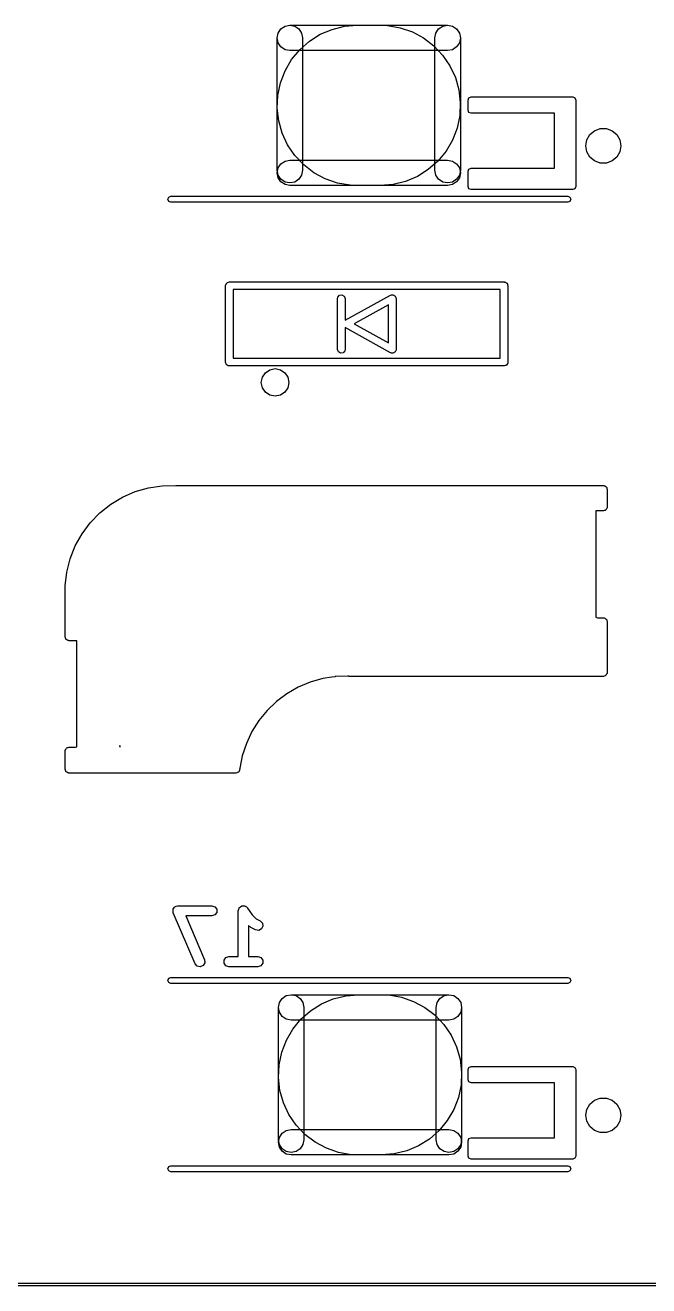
# Model space of a CAD drawing. Extents: x 62 to 223, y -188 to -37.
# Drawn here: x 187.4 to 199.65, y -143.27 to -118.5 of the extents above; entities that cross this region are included whole.
import ezdxf

# ---------------------------------------------------------------- set-up
doc = ezdxf.new("R2010")
doc.units = 0
doc.layers.add('BLACK', color=7, linetype='CONTINUOUS')

msp = doc.modelspace()

# ---------------------------------------------------------------- linework, layer by layer
at = {"layer": 'BLACK', "linetype": 'CONTINUOUS'}
for p, q in [((192.369, -118.654), (192.423, -118.573)), ((192.369, -118.654), (192.423, -118.573)), ((192.369, -118.654), (192.423, -118.573)), ((192.369, -118.654), (192.423, -118.573)), ((192.423, -118.573), (192.504, -118.519)), ((192.423, -118.573), (192.504, -118.519)), ((192.423, -118.573), (192.504, -118.519)), ((192.423, -118.573), (192.504, -118.519)), ((192.504, -118.519), (192.6, -118.5)), ((192.504, -118.519), (192.6, -118.5)), ((192.504, -118.519), (192.6, -118.5)), ((192.504, -118.519), (192.6, -118.5)), ((192.6, -118.5), (195.7, -118.5)), ((192.6, -118.5), (192.696, -118.519)), ((192.6, -118.5), (195.7, -118.5)), ((192.6, -118.5), (192.696, -118.519)), ((192.696, -118.519), (192.777, -118.573)), ((192.696, -118.519), (192.777, -118.573)), ((192.777, -118.573), (192.831, -118.654)), ((192.777, -118.573), (192.831, -118.654)), ((193.195, -118.679), (193.428, -118.581)), ((193.195, -118.679), (193.428, -118.581)), ((193.195, -118.679), (193.428, -118.581)), ((193.195, -118.679), (193.428, -118.581)), ((193.428, -118.581), (193.673, -118.52)), ((193.428, -118.581), (193.673, -118.52)), ((193.428, -118.581), (193.673, -118.52)), ((193.428, -118.581), (193.673, -118.52)), ((193.673, -118.52), (193.925, -118.5)), ((193.673, -118.52), (193.925, -118.5)), ((193.673, -118.52), (193.925, -118.5)), ((193.673, -118.52), (193.925, -118.5)), ((193.925, -118.5), (194.375, -118.5)), ((193.925, -118.5), (194.375, -118.5)), ((193.925, -118.5), (194.375, -118.5)), ((193.925, -118.5), (194.375, -118.5)), ((194.375, -118.5), (194.518, -118.506)), ((194.375, -118.5), (194.518, -118.506)), ((194.375, -118.5), (194.518, -118.506)), ((194.375, -118.5), (194.518, -118.506)), ((194.518, -118.506), (194.767, -118.549)), ((194.518, -118.506), (194.767, -118.549)), ((194.518, -118.506), (194.767, -118.549)), ((194.518, -118.506), (194.767, -118.549)), ((194.767, -118.549), (195.006, -118.632)), ((194.767, -118.549), (195.006, -118.632)), ((194.767, -118.549), (195.006, -118.632)), ((194.767, -118.549), (195.006, -118.632)), ((195.006, -118.632), (195.228, -118.751)), ((195.006, -118.632), (195.228, -118.751)), ((195.006, -118.632), (195.228, -118.751)), ((195.006, -118.632), (195.228, -118.751)), ((195.469, -118.654), (195.523, -118.573)), ((195.469, -118.654), (195.523, -118.573)), ((195.523, -118.573), (195.604, -118.519)), ((195.523, -118.573), (195.604, -118.519)), ((195.604, -118.519), (195.7, -118.5)), ((195.604, -118.519), (195.7, -118.5)), ((195.7, -118.5), (195.796, -118.519)), ((195.7, -118.5), (195.796, -118.519)), ((195.7, -118.5), (195.796, -118.519)), ((195.7, -118.5), (195.796, -118.519)), ((195.796, -118.519), (195.877, -118.573)), ((195.796, -118.519), (195.877, -118.573)), ((195.796, -118.519), (195.877, -118.573)), ((195.796, -118.519), (195.877, -118.573)), ((195.877, -118.573), (195.931, -118.654)), ((195.877, -118.573), (195.931, -118.654)), ((195.877, -118.573), (195.931, -118.654)), ((195.877, -118.573), (195.931, -118.654)), ((192.35, -118.75), (192.369, -118.654)), ((192.35, -118.75), (192.369, -118.654)), ((192.35, -118.75), (192.369, -118.654)), ((192.35, -118.75), (192.369, -118.654)), ((192.369, -118.846), (192.35, -118.75)), ((192.35, -121.35), (192.35, -118.75)), ((192.369, -118.846), (192.35, -118.75)), ((192.35, -121.35), (192.35, -118.75)), ((192.423, -118.927), (192.369, -118.846)), ((192.423, -118.927), (192.369, -118.846)), ((192.792, -118.981), (192.982, -118.814)), ((192.792, -118.981), (192.982, -118.814)), ((192.792, -118.981), (192.982, -118.814)), ((192.792, -118.981), (192.982, -118.814)), ((192.831, -118.654), (192.85, -118.75)), ((192.831, -118.654), (192.85, -118.75)), ((192.85, -118.75), (192.85, -121.35)), ((192.85, -118.75), (192.85, -121.35)), ((192.982, -118.814), (193.195, -118.679)), ((192.982, -118.814), (193.195, -118.679)), ((192.982, -118.814), (193.195, -118.679)), ((192.982, -118.814), (193.195, -118.679)), ((195.228, -118.751), (195.429, -118.905)), ((195.228, -118.751), (195.429, -118.905)), ((195.228, -118.751), (195.429, -118.905)), ((195.228, -118.751), (195.429, -118.905)), ((195.45, -118.75), (195.469, -118.654)), ((195.45, -118.75), (195.469, -118.654)), ((195.45, -121.35), (195.45, -118.75)), ((195.45, -121.35), (195.45, -118.75)), ((195.931, -118.846), (195.877, -118.927)), ((195.931, -118.846), (195.877, -118.927)), ((195.931, -118.654), (195.95, -118.75)), ((195.931, -118.654), (195.95, -118.75)), ((195.931, -118.654), (195.95, -118.75)), ((195.931, -118.654), (195.95, -118.75)), ((195.95, -118.75), (195.931, -118.846)), ((195.95, -118.75), (195.931, -118.846)), ((195.95, -118.75), (195.95, -121.35)), ((195.95, -118.75), (195.95, -121.35)), ((192.504, -118.981), (192.423, -118.927)), ((192.504, -118.981), (192.423, -118.927)), ((192.6, -119), (192.504, -118.981)), ((192.6, -119), (192.504, -118.981)), ((195.7, -119), (192.6, -119)), ((195.7, -119), (192.6, -119)), ((192.632, -119.176), (192.792, -118.981)), ((192.632, -119.176), (192.792, -118.981)), ((192.632, -119.176), (192.792, -118.981)), ((192.632, -119.176), (192.792, -118.981)), ((195.429, -118.905), (195.602, -119.088)), ((195.429, -118.905), (195.602, -119.088)), ((195.429, -118.905), (195.602, -119.088)), ((195.429, -118.905), (195.602, -119.088)), ((195.602, -119.088), (195.744, -119.297)), ((195.602, -119.088), (195.744, -119.297)), ((195.602, -119.088), (195.744, -119.297)), ((195.602, -119.088), (195.744, -119.297)), ((195.796, -118.981), (195.7, -119)), ((195.796, -118.981), (195.7, -119)), ((195.877, -118.927), (195.796, -118.981)), ((195.877, -118.927), (195.796, -118.981)), ((192.505, -119.394), (192.632, -119.176)), ((192.505, -119.394), (192.632, -119.176)), ((192.505, -119.394), (192.632, -119.176)), ((192.505, -119.394), (192.632, -119.176)), ((195.744, -119.297), (195.851, -119.526)), ((195.744, -119.297), (195.851, -119.526)), ((195.744, -119.297), (195.851, -119.526)), ((195.744, -119.297), (195.851, -119.526)), ((192.362, -119.878), (192.414, -119.63)), ((192.362, -119.878), (192.414, -119.63)), ((192.362, -119.878), (192.414, -119.63)), ((192.362, -119.878), (192.414, -119.63)), ((192.414, -119.63), (192.505, -119.394)), ((192.414, -119.63), (192.505, -119.394)), ((192.414, -119.63), (192.505, -119.394)), ((192.414, -119.63), (192.505, -119.394)), ((195.851, -119.526), (195.92, -119.769)), ((195.851, -119.526), (195.92, -119.769)), ((195.851, -119.526), (195.92, -119.769)), ((195.851, -119.526), (195.92, -119.769)), ((192.351, -120.13), (192.362, -119.878)), ((192.351, -120.13), (192.362, -119.878)), ((192.351, -120.13), (192.362, -119.878)), ((192.351, -120.13), (192.362, -119.878)), ((195.92, -119.769), (195.949, -120.02)), ((195.92, -119.769), (195.949, -120.02)), ((195.92, -119.769), (195.949, -120.02)), ((195.92, -119.769), (195.949, -120.02)), ((192.38, -120.381), (192.351, -120.13)), ((192.38, -120.381), (192.351, -120.13)), ((192.38, -120.381), (192.351, -120.13)), ((192.38, -120.381), (192.351, -120.13)), ((195.949, -120.02), (195.938, -120.272)), ((195.949, -120.02), (195.938, -120.272)), ((195.949, -120.02), (195.938, -120.272)), ((195.949, -120.02), (195.938, -120.272)), ((196.1, -119.97), (196.118, -119.928)), ((196.1, -120.17), (196.1, -119.97)), ((196.118, -119.928), (196.16, -119.91)), ((196.16, -119.91), (198.16, -119.91)), ((198.16, -119.91), (198.202, -119.928)), ((198.202, -119.928), (198.22, -119.97)), ((198.22, -119.97), (198.22, -121.67)), ((192.449, -120.624), (192.38, -120.381)), ((192.449, -120.624), (192.38, -120.381)), ((192.449, -120.624), (192.38, -120.381)), ((192.449, -120.624), (192.38, -120.381)), ((195.938, -120.272), (195.886, -120.52)), ((195.938, -120.272), (195.886, -120.52)), ((195.938, -120.272), (195.886, -120.52)), ((195.938, -120.272), (195.886, -120.52)), ((196.118, -120.212), (196.1, -120.17)), ((196.16, -120.23), (196.118, -120.212)), ((197.8, -120.23), (196.16, -120.23)), ((197.8, -121.31), (197.8, -120.23)), ((192.556, -120.853), (192.449, -120.624)), ((192.556, -120.853), (192.449, -120.624)), ((192.556, -120.853), (192.449, -120.624)), ((192.556, -120.853), (192.449, -120.624)), ((195.886, -120.52), (195.795, -120.756)), ((195.886, -120.52), (195.795, -120.756)), ((195.886, -120.52), (195.795, -120.756)), ((195.886, -120.52), (195.795, -120.756)), ((198.497, -120.65), (198.589, -120.573)), ((198.589, -120.573), (198.7, -120.532)), ((198.7, -120.532), (198.82, -120.532)), ((198.82, -120.532), (198.931, -120.573)), ((198.931, -120.573), (199.023, -120.65)), ((192.698, -121.062), (192.556, -120.853)), ((192.698, -121.062), (192.556, -120.853)), ((192.698, -121.062), (192.556, -120.853)), ((192.698, -121.062), (192.556, -120.853)), ((195.795, -120.756), (195.668, -120.974)), ((195.795, -120.756), (195.668, -120.974)), ((195.795, -120.756), (195.668, -120.974)), ((195.795, -120.756), (195.668, -120.974)), ((198.417, -120.87), (198.438, -120.753)), ((198.438, -120.987), (198.417, -120.87)), ((198.438, -120.753), (198.497, -120.65)), ((199.023, -120.65), (199.082, -120.753)), ((199.082, -120.753), (199.103, -120.87)), ((199.103, -120.87), (199.082, -120.987)), ((192.871, -121.245), (192.698, -121.062)), ((192.871, -121.245), (192.698, -121.062)), ((192.871, -121.245), (192.698, -121.062)), ((192.871, -121.245), (192.698, -121.062)), ((195.668, -120.974), (195.508, -121.169)), ((195.668, -120.974), (195.508, -121.169)), ((195.668, -120.974), (195.508, -121.169)), ((195.668, -120.974), (195.508, -121.169)), ((198.497, -121.09), (198.438, -120.987)), ((198.589, -121.167), (198.497, -121.09)), ((199.023, -121.09), (198.931, -121.167)), ((199.082, -120.987), (199.023, -121.09)), ((192.35, -121.4), (192.369, -121.304)), ((192.35, -121.4), (192.369, -121.304)), ((192.369, -121.446), (192.35, -121.35)), ((192.369, -121.446), (192.35, -121.35)), ((192.369, -121.304), (192.423, -121.223)), ((192.369, -121.304), (192.423, -121.223)), ((192.423, -121.223), (192.504, -121.169)), ((192.423, -121.223), (192.504, -121.169)), ((192.504, -121.169), (192.6, -121.15)), ((192.504, -121.169), (192.6, -121.15)), ((192.6, -121.15), (195.7, -121.15)), ((192.6, -121.15), (195.7, -121.15)), ((192.85, -121.35), (192.831, -121.446)), ((192.85, -121.35), (192.831, -121.446)), ((193.072, -121.399), (192.871, -121.245)), ((193.072, -121.399), (192.871, -121.245)), ((193.072, -121.399), (192.871, -121.245)), ((193.072, -121.399), (192.871, -121.245)), ((195.318, -121.336), (195.105, -121.471)), ((195.318, -121.336), (195.105, -121.471)), ((195.318, -121.336), (195.105, -121.471)), ((195.318, -121.336), (195.105, -121.471)), ((195.508, -121.169), (195.318, -121.336)), ((195.508, -121.169), (195.318, -121.336)), ((195.508, -121.169), (195.318, -121.336)), ((195.508, -121.169), (195.318, -121.336)), ((195.469, -121.446), (195.45, -121.35)), ((195.469, -121.446), (195.45, -121.35)), ((195.7, -121.15), (195.796, -121.169)), ((195.7, -121.15), (195.796, -121.169)), ((195.796, -121.169), (195.877, -121.223)), ((195.796, -121.169), (195.877, -121.223)), ((195.877, -121.223), (195.931, -121.304)), ((195.877, -121.223), (195.931, -121.304)), ((195.931, -121.304), (195.95, -121.4)), ((195.931, -121.304), (195.95, -121.4)), ((195.95, -121.35), (195.931, -121.446)), ((195.95, -121.35), (195.931, -121.446)), ((196.1, -121.37), (196.118, -121.328)), ((196.1, -121.67), (196.1, -121.37)), ((196.118, -121.328), (196.16, -121.31)), ((196.16, -121.31), (197.8, -121.31)), ((198.7, -121.208), (198.589, -121.167)), ((198.82, -121.208), (198.7, -121.208)), ((198.931, -121.167), (198.82, -121.208)), ((192.369, -121.496), (192.35, -121.4)), ((192.369, -121.496), (192.35, -121.4)), ((192.423, -121.527), (192.369, -121.446)), ((192.423, -121.527), (192.369, -121.446)), ((192.423, -121.577), (192.369, -121.496)), ((192.423, -121.577), (192.369, -121.496)), ((192.504, -121.581), (192.423, -121.527)), ((192.504, -121.581), (192.423, -121.527)), ((192.504, -121.631), (192.423, -121.577)), ((192.504, -121.631), (192.423, -121.577)), ((192.6, -121.6), (192.504, -121.581)), ((192.6, -121.6), (192.504, -121.581)), ((192.696, -121.581), (192.6, -121.6)), ((192.696, -121.581), (192.6, -121.6)), ((192.777, -121.527), (192.696, -121.581)), ((192.777, -121.527), (192.696, -121.581)), ((192.831, -121.446), (192.777, -121.527)), ((192.831, -121.446), (192.777, -121.527)), ((193.294, -121.518), (193.072, -121.399)), ((193.294, -121.518), (193.072, -121.399)), ((193.294, -121.518), (193.072, -121.399)), ((193.294, -121.518), (193.072, -121.399)), ((193.533, -121.601), (193.294, -121.518)), ((193.533, -121.601), (193.294, -121.518)), ((193.533, -121.601), (193.294, -121.518)), ((193.533, -121.601), (193.294, -121.518)), ((193.782, -121.644), (193.533, -121.601)), ((193.782, -121.644), (193.533, -121.601)), ((193.782, -121.644), (193.533, -121.601)), ((193.782, -121.644), (193.533, -121.601)), ((194.872, -121.569), (194.627, -121.63)), ((194.872, -121.569), (194.627, -121.63)), ((194.872, -121.569), (194.627, -121.63)), ((194.872, -121.569), (194.627, -121.63)), ((195.105, -121.471), (194.872, -121.569)), ((195.105, -121.471), (194.872, -121.569)), ((195.105, -121.471), (194.872, -121.569)), ((195.105, -121.471), (194.872, -121.569)), ((195.523, -121.527), (195.469, -121.446)), ((195.523, -121.527), (195.469, -121.446)), ((195.604, -121.581), (195.523, -121.527)), ((195.604, -121.581), (195.523, -121.527)), ((195.7, -121.6), (195.604, -121.581)), ((195.7, -121.6), (195.604, -121.581)), ((195.796, -121.581), (195.7, -121.6)), ((195.796, -121.581), (195.7, -121.6)), ((195.877, -121.527), (195.796, -121.581)), ((195.877, -121.527), (195.796, -121.581)), ((195.877, -121.577), (195.796, -121.631)), ((195.877, -121.577), (195.796, -121.631)), ((195.931, -121.446), (195.877, -121.527)), ((195.931, -121.446), (195.877, -121.527)), ((195.931, -121.496), (195.877, -121.577)), ((195.931, -121.496), (195.877, -121.577)), ((195.95, -121.4), (195.931, -121.496)), ((195.95, -121.4), (195.931, -121.496)), ((190.218, -121.878), (190.26, -121.86)), ((190.26, -121.86), (198.06, -121.86)), ((192.6, -121.65), (192.504, -121.631)), ((192.6, -121.65), (192.504, -121.631)), ((195.7, -121.65), (192.6, -121.65)), ((195.7, -121.65), (192.6, -121.65)), ((193.925, -121.65), (193.782, -121.644)), ((193.925, -121.65), (193.782, -121.644)), ((193.925, -121.65), (193.782, -121.644)), ((193.925, -121.65), (193.782, -121.644)), ((194.375, -121.65), (193.925, -121.65)), ((194.375, -121.65), (193.925, -121.65)), ((194.375, -121.65), (193.925, -121.65)), ((194.375, -121.65), (193.925, -121.65)), ((194.627, -121.63), (194.375, -121.65)), ((194.627, -121.63), (194.375, -121.65)), ((194.627, -121.63), (194.375, -121.65)), ((194.627, -121.63), (194.375, -121.65)), ((195.796, -121.631), (195.7, -121.65)), ((195.796, -121.631), (195.7, -121.65)), ((196.118, -121.712), (196.1, -121.67)), ((196.16, -121.73), (196.118, -121.712)), ((198.16, -121.73), (196.16, -121.73)), ((198.06, -121.86), (198.102, -121.878)), ((198.202, -121.712), (198.16, -121.73)), ((198.22, -121.67), (198.202, -121.712)), ((190.2, -121.92), (190.218, -121.878)), ((190.218, -121.962), (190.2, -121.92)), ((190.26, -121.98), (190.218, -121.962)), ((198.06, -121.98), (190.26, -121.98)), ((198.102, -121.962), (198.06, -121.98)), ((198.102, -121.878), (198.12, -121.92)), ((198.12, -121.92), (198.102, -121.962)), ((191.338, -123.604), (191.34, -123.594)), ((191.34, -123.594), (191.352, -123.579)), ((191.352, -123.579), (191.362, -123.563)), ((191.362, -123.563), (191.368, -123.56)), ((191.368, -123.56), (191.373, -123.555)), ((191.373, -123.555), (191.392, -123.552)), ((191.392, -123.552), (191.41, -123.545)), ((191.41, -123.545), (196.81, -123.545)), ((196.81, -123.545), (196.82, -123.547)), ((196.82, -123.547), (196.823, -123.546)), ((196.823, -123.546), (196.826, -123.548)), ((196.826, -123.548), (196.836, -123.55)), ((196.836, -123.55), (196.851, -123.562)), ((196.851, -123.562), (196.867, -123.572)), ((196.867, -123.572), (196.87, -123.578)), ((196.87, -123.578), (196.875, -123.582)), ((196.875, -123.582), (196.878, -123.602)), ((196.878, -123.602), (196.885, -123.62)), ((191.335, -123.62), (191.337, -123.61)), ((191.335, -125.12), (191.335, -123.62)), ((191.336, -123.607), (191.338, -123.604)), ((191.337, -123.61), (191.336, -123.607)), ((191.485, -123.695), (191.485, -125.045)), ((196.735, -123.695), (191.485, -123.695)), ((193.535, -123.87), (193.54, -123.844)), ((193.54, -123.844), (193.572, -123.805)), ((193.572, -123.805), (193.623, -123.796)), ((193.623, -123.796), (193.667, -123.822)), ((193.667, -123.822), (193.685, -123.87)), ((193.685, -124.298), (194.574, -123.804)), ((194.574, -123.804), (194.598, -123.796)), ((194.598, -123.796), (194.611, -123.798)), ((194.611, -123.798), (194.623, -123.796)), ((194.623, -123.796), (194.635, -123.803)), ((194.635, -123.803), (194.649, -123.806)), ((194.649, -123.806), (194.657, -123.815)), ((194.657, -123.815), (194.667, -123.822)), ((194.667, -123.822), (194.672, -123.835)), ((194.672, -123.835), (194.681, -123.846)), ((194.681, -123.846), (194.681, -123.858)), ((196.735, -125.045), (196.735, -123.695)), ((196.885, -123.62), (196.885, -125.12)), ((193.535, -124.87), (193.535, -123.87)), ((193.685, -123.87), (193.685, -124.298)), ((194.535, -123.997), (193.864, -124.37)), ((194.535, -124.743), (194.535, -123.997)), ((194.681, -123.858), (194.685, -123.87)), ((194.685, -123.87), (194.685, -124.87)), ((194.574, -124.936), (193.685, -124.442)), ((193.685, -124.442), (193.685, -124.87)), ((193.864, -124.37), (194.535, -124.743)), ((191.485, -125.045), (196.735, -125.045)), ((193.553, -124.918), (193.535, -124.87)), ((193.597, -124.944), (193.553, -124.918)), ((193.647, -124.935), (193.597, -124.944)), ((193.68, -124.896), (193.647, -124.935)), ((193.685, -124.87), (193.68, -124.896)), ((194.586, -124.938), (194.574, -124.936)), ((194.597, -124.944), (194.586, -124.938)), ((194.611, -124.941), (194.597, -124.944)), ((194.624, -124.944), (194.611, -124.941)), ((194.635, -124.937), (194.624, -124.944)), ((194.647, -124.935), (194.635, -124.937)), ((194.656, -124.924), (194.647, -124.935)), ((194.668, -124.917), (194.656, -124.924)), ((194.672, -124.905), (194.668, -124.917)), ((194.68, -124.896), (194.672, -124.905)), ((194.685, -124.87), (194.68, -124.896)), ((191.342, -125.138), (191.335, -125.12)), ((191.345, -125.157), (191.342, -125.138)), ((191.35, -125.162), (191.345, -125.157)), ((191.353, -125.168), (191.35, -125.162)), ((191.369, -125.178), (191.353, -125.168)), ((191.384, -125.19), (191.369, -125.178)), ((191.394, -125.192), (191.384, -125.19)), ((191.397, -125.194), (191.394, -125.192)), ((191.4, -125.193), (191.397, -125.194)), ((191.41, -125.195), (191.4, -125.193)), ((196.81, -125.195), (191.41, -125.195)), ((192.059, -125.416), (192.118, -125.328)), ((192.118, -125.328), (192.206, -125.269)), ((192.206, -125.269), (192.31, -125.248)), ((192.31, -125.248), (192.414, -125.269)), ((192.414, -125.269), (192.502, -125.328)), ((192.502, -125.328), (192.561, -125.416)), ((196.828, -125.188), (196.81, -125.195)), ((196.847, -125.185), (196.828, -125.188)), ((196.852, -125.18), (196.847, -125.185)), ((196.858, -125.177), (196.852, -125.18)), ((196.868, -125.161), (196.858, -125.177)), ((196.88, -125.146), (196.868, -125.161)), ((196.882, -125.136), (196.88, -125.146)), ((196.884, -125.133), (196.882, -125.136)), ((196.885, -125.12), (196.883, -125.13)), ((196.883, -125.13), (196.884, -125.133)), ((192.038, -125.52), (192.059, -125.416)), ((192.059, -125.624), (192.038, -125.52)), ((192.561, -125.416), (192.582, -125.52)), ((192.582, -125.52), (192.561, -125.624)), ((192.118, -125.712), (192.059, -125.624)), ((192.206, -125.771), (192.118, -125.712)), ((192.31, -125.792), (192.206, -125.771)), ((192.414, -125.771), (192.31, -125.792)), ((192.502, -125.712), (192.414, -125.771)), ((192.561, -125.624), (192.502, -125.712)), ((189.823, -127.589), (190.092, -127.549)), ((190.092, -127.549), (190.36, -127.545)), ((190.36, -127.545), (190.36, -127.545)), ((190.36, -127.545), (198.76, -127.545)), ((198.76, -127.545), (198.77, -127.547)), ((198.77, -127.547), (198.773, -127.546)), ((198.773, -127.546), (198.776, -127.548)), ((198.776, -127.548), (198.786, -127.55)), ((198.786, -127.55), (198.801, -127.562)), ((198.801, -127.562), (198.817, -127.572)), ((189.079, -127.911), (189.312, -127.771)), ((189.312, -127.771), (189.562, -127.663)), ((189.562, -127.663), (189.823, -127.589)), ((198.817, -127.572), (198.82, -127.578)), ((198.82, -127.578), (198.825, -127.582)), ((198.825, -127.582), (198.828, -127.602)), ((198.828, -127.602), (198.835, -127.62)), ((198.835, -127.62), (198.835, -127.97)), ((188.866, -128.079), (189.079, -127.911)), ((198.76, -128.045), (198.615, -128.045)), ((198.615, -128.045), (198.615, -130.13)), ((198.778, -128.038), (198.76, -128.045)), ((198.797, -128.035), (198.778, -128.038)), ((198.802, -128.03), (198.797, -128.035)), ((198.808, -128.027), (198.802, -128.03)), ((198.818, -128.011), (198.808, -128.027)), ((198.83, -127.996), (198.818, -128.011)), ((198.832, -127.986), (198.83, -127.996)), ((198.834, -127.983), (198.832, -127.986)), ((198.835, -127.97), (198.833, -127.98)), ((198.833, -127.98), (198.834, -127.983)), ((188.515, -128.493), (188.677, -128.275)), ((188.677, -128.275), (188.866, -128.079)), ((188.383, -128.73), (188.515, -128.493)), ((188.283, -128.983), (188.383, -128.73)), ((188.216, -129.246), (188.283, -128.983)), ((188.185, -129.516), (188.216, -129.246)), ((188.185, -129.518), (188.185, -129.516)), ((188.185, -129.52), (188.185, -129.518)), ((188.185, -130.52), (188.185, -129.52)), ((198.615, -130.13), (198.646, -130.145)), ((198.646, -130.145), (198.76, -130.145)), ((198.76, -130.145), (198.77, -130.147)), ((198.77, -130.147), (198.773, -130.146)), ((198.773, -130.146), (198.776, -130.148)), ((198.776, -130.148), (198.786, -130.15)), ((198.786, -130.15), (198.801, -130.162)), ((198.801, -130.162), (198.817, -130.172)), ((198.817, -130.172), (198.82, -130.178)), ((198.82, -130.178), (198.825, -130.183)), ((198.825, -130.183), (198.828, -130.202)), ((198.828, -130.202), (198.835, -130.22)), ((198.835, -130.22), (198.835, -131.22)), ((188.192, -130.538), (188.185, -130.52)), ((188.195, -130.558), (188.192, -130.538)), ((188.2, -130.562), (188.195, -130.558)), ((188.203, -130.568), (188.2, -130.562)), ((188.219, -130.578), (188.203, -130.568)), ((188.234, -130.59), (188.219, -130.578)), ((188.244, -130.592), (188.234, -130.59)), ((188.247, -130.594), (188.244, -130.592)), ((188.25, -130.593), (188.247, -130.594)), ((188.26, -130.595), (188.25, -130.593)), ((188.415, -130.595), (188.26, -130.595)), ((188.415, -132.679), (188.415, -130.595)), ((198.802, -131.28), (198.797, -131.285)), ((198.808, -131.277), (198.802, -131.28)), ((198.818, -131.261), (198.808, -131.277)), ((198.83, -131.246), (198.818, -131.261)), ((198.832, -131.236), (198.83, -131.246)), ((198.834, -131.233), (198.832, -131.236)), ((198.835, -131.22), (198.833, -131.23)), ((198.833, -131.23), (198.834, -131.233)), ((192.765, -131.507), (192.543, -131.635)), ((193.001, -131.408), (192.765, -131.507)), ((193.248, -131.338), (193.001, -131.408)), ((193.423, -131.311), (193.248, -131.338)), ((193.48, -131.305), (193.423, -131.311)), ((193.492, -131.3), (193.48, -131.305)), ((193.502, -131.299), (193.492, -131.3)), ((193.74, -131.292), (193.502, -131.299)), ((193.756, -131.294), (193.74, -131.292)), ((193.758, -131.295), (193.756, -131.294)), ((193.759, -131.295), (193.758, -131.295)), ((193.76, -131.295), (193.759, -131.295)), ((198.76, -131.295), (193.76, -131.295)), ((198.778, -131.288), (198.76, -131.295)), ((198.797, -131.285), (198.778, -131.288)), ((192.543, -131.635), (192.337, -131.788)), ((192.152, -131.965), (191.99, -132.164)), ((192.337, -131.788), (192.152, -131.965)), ((191.99, -132.164), (191.853, -132.381)), ((191.853, -132.381), (191.744, -132.613)), ((188.185, -132.76), (188.187, -132.75)), ((188.185, -133.12), (188.185, -132.76)), ((188.186, -132.747), (188.188, -132.744)), ((188.187, -132.75), (188.186, -132.747)), ((188.188, -132.744), (188.19, -132.734)), ((188.19, -132.734), (188.202, -132.719)), ((188.202, -132.719), (188.212, -132.703)), ((188.212, -132.703), (188.218, -132.7)), ((188.218, -132.7), (188.222, -132.695)), ((188.222, -132.695), (188.242, -132.692)), ((188.242, -132.692), (188.26, -132.685)), ((188.26, -132.685), (188.385, -132.685)), ((188.385, -132.685), (188.415, -132.679)), ((189.253, -132.661), (189.252, -132.67)), ((189.252, -132.67), (189.27, -132.67)), ((189.27, -132.67), (189.253, -132.661)), ((191.744, -132.613), (191.664, -132.857)), ((191.664, -132.857), (191.616, -133.098)), ((188.192, -133.138), (188.185, -133.12)), ((188.195, -133.157), (188.192, -133.138)), ((188.2, -133.162), (188.195, -133.157)), ((188.203, -133.168), (188.2, -133.162)), ((188.219, -133.178), (188.203, -133.168)), ((188.234, -133.19), (188.219, -133.178)), ((188.244, -133.192), (188.234, -133.19)), ((188.247, -133.194), (188.244, -133.192)), ((188.25, -133.193), (188.247, -133.194)), ((188.26, -133.195), (188.25, -133.193)), ((191.12, -133.195), (188.26, -133.195)), ((191.144, -133.199), (191.12, -133.195)), ((191.169, -133.195), (191.144, -133.199)), ((191.54, -133.195), (191.169, -133.195)), ((191.588, -133.177), (191.54, -133.195)), ((191.614, -133.133), (191.588, -133.177)), ((191.618, -133.109), (191.612, -133.121)), ((191.612, -133.121), (191.614, -133.133)), ((191.616, -133.098), (191.618, -133.109)), ((190.303, -135.88), (190.305, -135.876)), ((190.305, -135.906), (190.303, -135.88)), ((190.305, -135.871), (190.321, -135.85)), ((190.305, -135.876), (190.305, -135.871)), ((190.305, -135.933), (190.305, -135.906)), ((190.308, -135.937), (190.305, -135.933)), ((190.309, -135.941), (190.308, -135.937)), ((190.737, -136.941), (190.309, -135.941)), ((190.321, -135.85), (190.335, -135.827)), ((190.335, -135.827), (190.339, -135.825)), ((190.339, -135.825), (190.342, -135.821)), ((190.342, -135.821), (190.367, -135.813)), ((190.367, -135.813), (190.391, -135.803)), ((190.391, -135.803), (190.396, -135.804)), ((190.396, -135.804), (190.4, -135.802)), ((190.4, -135.802), (191.067, -135.802)), ((191.067, -135.802), (191.126, -135.821)), ((191.126, -135.983), (191.067, -136.002)), ((191.126, -135.821), (191.162, -135.871)), ((191.162, -135.933), (191.126, -135.983)), ((191.162, -135.871), (191.162, -135.933)), ((191.586, -135.898), (191.596, -135.871)), ((191.587, -135.9), (191.586, -135.898)), ((191.586, -135.902), (191.587, -135.9)), ((191.586, -136.802), (191.586, -135.902)), ((191.596, -135.871), (191.605, -135.843)), ((191.605, -135.843), (191.607, -135.842)), ((191.607, -135.842), (191.608, -135.84)), ((191.608, -135.84), (191.632, -135.824)), ((191.632, -135.824), (191.655, -135.807)), ((191.655, -135.807), (191.657, -135.807)), ((191.657, -135.807), (191.659, -135.806)), ((191.659, -135.806), (191.688, -135.807)), ((191.688, -135.807), (191.717, -135.807)), ((191.717, -135.807), (191.719, -135.808)), ((191.719, -135.808), (191.721, -135.808)), ((191.721, -135.808), (191.744, -135.826)), ((191.744, -135.826), (191.767, -135.843)), ((191.767, -135.843), (191.768, -135.845)), ((191.768, -135.845), (191.769, -135.847)), ((191.769, -135.847), (191.859, -135.981)), ((191.859, -135.981), (191.936, -136.058)), ((191.067, -136.002), (190.552, -136.002)), ((190.552, -136.002), (190.921, -136.863)), ((191.806, -136.211), (191.786, -136.191)), ((191.786, -136.191), (191.786, -136.802)), ((191.82, -136.218), (191.806, -136.211)), ((191.832, -136.23), (191.82, -136.218)), ((191.927, -136.277), (191.832, -136.23)), ((191.936, -136.058), (192.017, -136.098)), ((192.017, -136.098), (192.061, -136.142)), ((192.071, -136.203), (192.043, -136.258)), ((192.061, -136.142), (192.071, -136.203)), ((191.988, -136.286), (191.927, -136.277)), ((192.043, -136.258), (191.988, -136.286)), ((190.778, -136.988), (190.737, -136.941)), ((190.895, -136.977), (190.838, -137.002)), ((190.927, -136.924), (190.895, -136.977)), ((190.921, -136.863), (190.927, -136.924)), ((191.305, -136.871), (191.342, -136.821)), ((191.305, -136.933), (191.305, -136.871)), ((191.342, -136.983), (191.305, -136.933)), ((191.342, -136.821), (191.4, -136.802)), ((191.4, -136.802), (191.586, -136.802)), ((191.786, -136.802), (191.972, -136.802)), ((191.972, -136.802), (192.031, -136.821)), ((192.031, -136.821), (192.067, -136.871)), ((192.067, -136.933), (192.031, -136.983)), ((192.067, -136.871), (192.067, -136.933)), ((190.218, -137.228), (190.26, -137.21)), ((190.26, -137.21), (198.06, -137.21)), ((190.838, -137.002), (190.778, -136.988)), ((191.4, -137.002), (191.342, -136.983)), ((191.972, -137.002), (191.4, -137.002)), ((192.031, -136.983), (191.972, -137.002)), ((198.06, -137.21), (198.102, -137.228)), ((190.2, -137.27), (190.218, -137.228)), ((190.218, -137.312), (190.2, -137.27)), ((190.26, -137.33), (190.218, -137.312)), ((198.06, -137.33), (190.26, -137.33)), ((198.102, -137.312), (198.06, -137.33)), ((198.102, -137.228), (198.12, -137.27)), ((198.12, -137.27), (198.102, -137.312)), ((192.375, -137.8), (192.394, -137.704)), ((192.375, -137.8), (192.394, -137.704)), ((192.375, -137.8), (192.394, -137.704)), ((192.375, -137.8), (192.394, -137.704)), ((192.394, -137.704), (192.448, -137.623)), ((192.394, -137.704), (192.448, -137.623)), ((192.394, -137.704), (192.448, -137.623)), ((192.394, -137.704), (192.448, -137.623)), ((192.448, -137.623), (192.529, -137.569)), ((192.448, -137.623), (192.529, -137.569)), ((192.448, -137.623), (192.529, -137.569)), ((192.448, -137.623), (192.529, -137.569)), ((192.529, -137.569), (192.625, -137.55)), ((192.529, -137.569), (192.625, -137.55)), ((192.529, -137.569), (192.625, -137.55)), ((192.529, -137.569), (192.625, -137.55)), ((192.625, -137.55), (192.721, -137.569)), ((192.625, -137.55), (195.725, -137.55)), ((192.625, -137.55), (192.721, -137.569)), ((192.625, -137.55), (195.725, -137.55)), ((192.721, -137.569), (192.802, -137.623)), ((192.721, -137.569), (192.802, -137.623)), ((192.802, -137.623), (192.856, -137.704)), ((192.802, -137.623), (192.856, -137.704)), ((192.856, -137.704), (192.875, -137.8)), ((192.856, -137.704), (192.875, -137.8)), ((193.22, -137.729), (193.453, -137.631)), ((193.22, -137.729), (193.453, -137.631)), ((193.22, -137.729), (193.453, -137.631)), ((193.22, -137.729), (193.453, -137.631)), ((193.453, -137.631), (193.698, -137.57)), ((193.453, -137.631), (193.698, -137.57)), ((193.453, -137.631), (193.698, -137.57)), ((193.453, -137.631), (193.698, -137.57)), ((193.698, -137.57), (193.95, -137.55)), ((193.698, -137.57), (193.95, -137.55)), ((193.698, -137.57), (193.95, -137.55)), ((193.698, -137.57), (193.95, -137.55)), ((193.95, -137.55), (194.4, -137.55)), ((193.95, -137.55), (194.4, -137.55)), ((193.95, -137.55), (194.4, -137.55)), ((193.95, -137.55), (194.4, -137.55)), ((194.4, -137.55), (194.543, -137.556)), ((194.4, -137.55), (194.543, -137.556)), ((194.4, -137.55), (194.543, -137.556)), ((194.4, -137.55), (194.543, -137.556)), ((194.543, -137.556), (194.792, -137.599)), ((194.543, -137.556), (194.792, -137.599)), ((194.543, -137.556), (194.792, -137.599)), ((194.543, -137.556), (194.792, -137.599)), ((194.792, -137.599), (195.031, -137.682)), ((194.792, -137.599), (195.031, -137.682)), ((194.792, -137.599), (195.031, -137.682)), ((194.792, -137.599), (195.031, -137.682)), ((195.031, -137.682), (195.253, -137.801)), ((195.031, -137.682), (195.253, -137.801)), ((195.031, -137.682), (195.253, -137.801)), ((195.031, -137.682), (195.253, -137.801)), ((195.475, -137.8), (195.494, -137.704)), ((195.475, -137.8), (195.494, -137.704)), ((195.494, -137.704), (195.548, -137.623)), ((195.494, -137.704), (195.548, -137.623)), ((195.548, -137.623), (195.629, -137.569)), ((195.548, -137.623), (195.629, -137.569)), ((195.629, -137.569), (195.725, -137.55)), ((195.629, -137.569), (195.725, -137.55)), ((195.725, -137.55), (195.821, -137.569)), ((195.725, -137.55), (195.821, -137.569)), ((195.725, -137.55), (195.821, -137.569)), ((195.725, -137.55), (195.821, -137.569)), ((195.821, -137.569), (195.902, -137.623)), ((195.821, -137.569), (195.902, -137.623)), ((195.821, -137.569), (195.902, -137.623)), ((195.821, -137.569), (195.902, -137.623)), ((195.902, -137.623), (195.956, -137.704)), ((195.902, -137.623), (195.956, -137.704)), ((195.902, -137.623), (195.956, -137.704)), ((195.902, -137.623), (195.956, -137.704)), ((195.956, -137.704), (195.975, -137.8)), ((195.956, -137.704), (195.975, -137.8)), ((195.956, -137.704), (195.975, -137.8)), ((195.956, -137.704), (195.975, -137.8)), ((192.375, -140.4), (192.375, -137.8)), ((192.394, -137.896), (192.375, -137.8)), ((192.375, -140.4), (192.375, -137.8)), ((192.394, -137.896), (192.375, -137.8)), ((192.448, -137.977), (192.394, -137.896)), ((192.448, -137.977), (192.394, -137.896)), ((192.817, -138.031), (193.007, -137.864)), ((192.817, -138.031), (193.007, -137.864)), ((192.817, -138.031), (193.007, -137.864)), ((192.817, -138.031), (193.007, -137.864)), ((192.875, -137.8), (192.875, -140.4)), ((192.875, -137.8), (192.875, -140.4)), ((193.007, -137.864), (193.22, -137.729)), ((193.007, -137.864), (193.22, -137.729)), ((193.007, -137.864), (193.22, -137.729)), ((193.007, -137.864), (193.22, -137.729)), ((195.253, -137.801), (195.454, -137.955)), ((195.253, -137.801), (195.454, -137.955)), ((195.253, -137.801), (195.454, -137.955)), ((195.253, -137.801), (195.454, -137.955)), ((195.454, -137.955), (195.627, -138.138)), ((195.454, -137.955), (195.627, -138.138)), ((195.454, -137.955), (195.627, -138.138)), ((195.454, -137.955), (195.627, -138.138)), ((195.475, -140.4), (195.475, -137.8)), ((195.475, -140.4), (195.475, -137.8)), ((195.956, -137.896), (195.902, -137.977)), ((195.956, -137.896), (195.902, -137.977)), ((195.975, -137.8), (195.956, -137.896)), ((195.975, -137.8), (195.956, -137.896)), ((195.975, -137.8), (195.975, -140.4)), ((195.975, -137.8), (195.975, -140.4)), ((192.529, -138.031), (192.448, -137.977)), ((192.529, -138.031), (192.448, -137.977)), ((192.625, -138.05), (192.529, -138.031)), ((192.625, -138.05), (192.529, -138.031)), ((195.725, -138.05), (192.625, -138.05)), ((195.725, -138.05), (192.625, -138.05)), ((192.657, -138.226), (192.817, -138.031)), ((192.657, -138.226), (192.817, -138.031)), ((192.657, -138.226), (192.817, -138.031)), ((192.657, -138.226), (192.817, -138.031)), ((195.627, -138.138), (195.769, -138.347)), ((195.627, -138.138), (195.769, -138.347)), ((195.627, -138.138), (195.769, -138.347)), ((195.627, -138.138), (195.769, -138.347)), ((195.821, -138.031), (195.725, -138.05)), ((195.821, -138.031), (195.725, -138.05)), ((195.902, -137.977), (195.821, -138.031)), ((195.902, -137.977), (195.821, -138.031)), ((192.439, -138.68), (192.53, -138.444)), ((192.439, -138.68), (192.53, -138.444)), ((192.439, -138.68), (192.53, -138.444)), ((192.439, -138.68), (192.53, -138.444)), ((192.53, -138.444), (192.657, -138.226)), ((192.53, -138.444), (192.657, -138.226)), ((192.53, -138.444), (192.657, -138.226)), ((192.53, -138.444), (192.657, -138.226)), ((195.769, -138.347), (195.876, -138.576)), ((195.769, -138.347), (195.876, -138.576)), ((195.769, -138.347), (195.876, -138.576)), ((195.769, -138.347), (195.876, -138.576)), ((192.387, -138.928), (192.439, -138.68)), ((192.387, -138.928), (192.439, -138.68)), ((192.387, -138.928), (192.439, -138.68)), ((192.387, -138.928), (192.439, -138.68)), ((195.876, -138.576), (195.945, -138.819)), ((195.876, -138.576), (195.945, -138.819)), ((195.876, -138.576), (195.945, -138.819)), ((195.876, -138.576), (195.945, -138.819)), ((192.376, -139.18), (192.387, -138.928)), ((192.376, -139.18), (192.387, -138.928)), ((192.376, -139.18), (192.387, -138.928)), ((192.376, -139.18), (192.387, -138.928)), ((195.945, -138.819), (195.974, -139.07)), ((195.945, -138.819), (195.974, -139.07)), ((195.945, -138.819), (195.974, -139.07)), ((195.945, -138.819), (195.974, -139.07)), ((192.405, -139.431), (192.376, -139.18)), ((192.405, -139.431), (192.376, -139.18)), ((192.405, -139.431), (192.376, -139.18)), ((192.405, -139.431), (192.376, -139.18)), ((195.974, -139.07), (195.963, -139.322)), ((195.974, -139.07), (195.963, -139.322)), ((195.974, -139.07), (195.963, -139.322)), ((195.974, -139.07), (195.963, -139.322)), ((196.1, -139.02), (196.118, -138.978)), ((196.1, -139.22), (196.1, -139.02)), ((196.118, -138.978), (196.16, -138.96)), ((196.16, -138.96), (198.16, -138.96)), ((198.16, -138.96), (198.202, -138.978)), ((198.202, -138.978), (198.22, -139.02)), ((198.22, -139.02), (198.22, -140.72)), ((192.474, -139.674), (192.405, -139.431)), ((192.474, -139.674), (192.405, -139.431)), ((192.474, -139.674), (192.405, -139.431)), ((192.474, -139.674), (192.405, -139.431)), ((195.963, -139.322), (195.911, -139.57)), ((195.963, -139.322), (195.911, -139.57)), ((195.963, -139.322), (195.911, -139.57)), ((195.963, -139.322), (195.911, -139.57)), ((196.118, -139.262), (196.1, -139.22)), ((196.16, -139.28), (196.118, -139.262)), ((197.8, -139.28), (196.16, -139.28)), ((197.8, -140.36), (197.8, -139.28)), ((192.581, -139.903), (192.474, -139.674)), ((192.581, -139.903), (192.474, -139.674)), ((192.581, -139.903), (192.474, -139.674)), ((192.581, -139.903), (192.474, -139.674)), ((195.911, -139.57), (195.82, -139.806)), ((195.911, -139.57), (195.82, -139.806)), ((195.911, -139.57), (195.82, -139.806)), ((195.911, -139.57), (195.82, -139.806)), ((198.438, -139.803), (198.497, -139.7)), ((198.497, -139.7), (198.589, -139.623)), ((198.589, -139.623), (198.7, -139.582)), ((198.7, -139.582), (198.82, -139.582)), ((198.82, -139.582), (198.931, -139.623)), ((198.931, -139.623), (199.023, -139.7)), ((199.023, -139.7), (199.082, -139.803)), ((192.723, -140.112), (192.581, -139.903)), ((192.723, -140.112), (192.581, -139.903)), ((192.723, -140.112), (192.581, -139.903)), ((192.723, -140.112), (192.581, -139.903)), ((195.82, -139.806), (195.693, -140.024)), ((195.82, -139.806), (195.693, -140.024)), ((195.82, -139.806), (195.693, -140.024)), ((195.82, -139.806), (195.693, -140.024)), ((198.417, -139.92), (198.438, -139.803)), ((198.438, -140.037), (198.417, -139.92)), ((199.082, -139.803), (199.103, -139.92)), ((199.103, -139.92), (199.082, -140.037)), ((192.896, -140.295), (192.723, -140.112)), ((192.896, -140.295), (192.723, -140.112)), ((192.896, -140.295), (192.723, -140.112)), ((192.896, -140.295), (192.723, -140.112)), ((195.693, -140.024), (195.533, -140.219)), ((195.693, -140.024), (195.533, -140.219)), ((195.693, -140.024), (195.533, -140.219)), ((195.693, -140.024), (195.533, -140.219)), ((198.497, -140.14), (198.438, -140.037)), ((198.589, -140.217), (198.497, -140.14)), ((199.023, -140.14), (198.931, -140.217)), ((199.082, -140.037), (199.023, -140.14)), ((192.375, -140.45), (192.394, -140.354)), ((192.375, -140.45), (192.394, -140.354)), ((192.394, -140.496), (192.375, -140.4)), ((192.394, -140.496), (192.375, -140.4)), ((192.394, -140.354), (192.448, -140.273)), ((192.394, -140.354), (192.448, -140.273)), ((192.448, -140.273), (192.529, -140.219)), ((192.448, -140.273), (192.529, -140.219)), ((192.529, -140.219), (192.625, -140.2)), ((192.529, -140.219), (192.625, -140.2)), ((192.625, -140.2), (195.725, -140.2)), ((192.625, -140.2), (195.725, -140.2)), ((192.875, -140.4), (192.856, -140.496)), ((192.875, -140.4), (192.856, -140.496)), ((193.097, -140.449), (192.896, -140.295)), ((193.097, -140.449), (192.896, -140.295)), ((193.097, -140.449), (192.896, -140.295)), ((193.097, -140.449), (192.896, -140.295)), ((195.343, -140.386), (195.13, -140.521)), ((195.343, -140.386), (195.13, -140.521)), ((195.343, -140.386), (195.13, -140.521)), ((195.343, -140.386), (195.13, -140.521)), ((195.533, -140.219), (195.343, -140.386)), ((195.533, -140.219), (195.343, -140.386)), ((195.533, -140.219), (195.343, -140.386)), ((195.533, -140.219), (195.343, -140.386)), ((195.494, -140.496), (195.475, -140.4)), ((195.494, -140.496), (195.475, -140.4)), ((195.725, -140.2), (195.821, -140.219)), ((195.725, -140.2), (195.821, -140.219)), ((195.821, -140.219), (195.902, -140.273)), ((195.821, -140.219), (195.902, -140.273)), ((195.902, -140.273), (195.956, -140.354)), ((195.902, -140.273), (195.956, -140.354)), ((195.956, -140.354), (195.975, -140.45)), ((195.956, -140.354), (195.975, -140.45)), ((195.975, -140.4), (195.956, -140.496)), ((195.975, -140.4), (195.956, -140.496)), ((196.1, -140.42), (196.118, -140.378)), ((196.1, -140.72), (196.1, -140.42)), ((196.118, -140.378), (196.16, -140.36)), ((196.16, -140.36), (197.8, -140.36)), ((198.7, -140.258), (198.589, -140.217)), ((198.82, -140.258), (198.7, -140.258)), ((198.931, -140.217), (198.82, -140.258)), ((192.394, -140.546), (192.375, -140.45)), ((192.394, -140.546), (192.375, -140.45)), ((192.448, -140.577), (192.394, -140.496)), ((192.448, -140.577), (192.394, -140.496)), ((192.448, -140.627), (192.394, -140.546)), ((192.448, -140.627), (192.394, -140.546)), ((192.529, -140.631), (192.448, -140.577)), ((192.529, -140.631), (192.448, -140.577)), ((192.529, -140.681), (192.448, -140.627)), ((192.529, -140.681), (192.448, -140.627)), ((192.625, -140.65), (192.529, -140.631)), ((192.625, -140.65), (192.529, -140.631)), ((192.625, -140.7), (192.529, -140.681)), ((192.625, -140.7), (192.529, -140.681)), ((192.721, -140.631), (192.625, -140.65)), ((192.721, -140.631), (192.625, -140.65)), ((192.802, -140.577), (192.721, -140.631)), ((192.802, -140.577), (192.721, -140.631)), ((192.856, -140.496), (192.802, -140.577)), ((192.856, -140.496), (192.802, -140.577)), ((193.319, -140.568), (193.097, -140.449)), ((193.319, -140.568), (193.097, -140.449)), ((193.319, -140.568), (193.097, -140.449)), ((193.319, -140.568), (193.097, -140.449)), ((193.558, -140.651), (193.319, -140.568)), ((193.558, -140.651), (193.319, -140.568)), ((193.558, -140.651), (193.319, -140.568)), ((193.558, -140.651), (193.319, -140.568)), ((193.807, -140.694), (193.558, -140.651)), ((193.807, -140.694), (193.558, -140.651)), ((193.807, -140.694), (193.558, -140.651)), ((193.807, -140.694), (193.558, -140.651)), ((194.652, -140.68), (194.4, -140.7)), ((194.652, -140.68), (194.4, -140.7)), ((194.652, -140.68), (194.4, -140.7)), ((194.652, -140.68), (194.4, -140.7)), ((194.897, -140.619), (194.652, -140.68)), ((194.897, -140.619), (194.652, -140.68)), ((194.897, -140.619), (194.652, -140.68)), ((194.897, -140.619), (194.652, -140.68)), ((195.13, -140.521), (194.897, -140.619)), ((195.13, -140.521), (194.897, -140.619)), ((195.13, -140.521), (194.897, -140.619)), ((195.13, -140.521), (194.897, -140.619)), ((195.548, -140.577), (195.494, -140.496)), ((195.548, -140.577), (195.494, -140.496)), ((195.629, -140.631), (195.548, -140.577)), ((195.629, -140.631), (195.548, -140.577)), ((195.725, -140.65), (195.629, -140.631)), ((195.725, -140.65), (195.629, -140.631)), ((195.821, -140.631), (195.725, -140.65)), ((195.821, -140.631), (195.725, -140.65)), ((195.821, -140.681), (195.725, -140.7)), ((195.821, -140.681), (195.725, -140.7)), ((195.902, -140.577), (195.821, -140.631)), ((195.902, -140.577), (195.821, -140.631)), ((195.902, -140.627), (195.821, -140.681)), ((195.902, -140.627), (195.821, -140.681)), ((195.956, -140.496), (195.902, -140.577)), ((195.956, -140.496), (195.902, -140.577)), ((195.956, -140.546), (195.902, -140.627)), ((195.956, -140.546), (195.902, -140.627)), ((195.975, -140.45), (195.956, -140.546)), ((195.975, -140.45), (195.956, -140.546)), ((190.2, -140.97), (190.218, -140.928)), ((190.218, -140.928), (190.26, -140.91)), ((190.26, -140.91), (198.06, -140.91)), ((195.725, -140.7), (192.625, -140.7)), ((195.725, -140.7), (192.625, -140.7)), ((193.95, -140.7), (193.807, -140.694)), ((193.95, -140.7), (193.807, -140.694)), ((193.95, -140.7), (193.807, -140.694)), ((193.95, -140.7), (193.807, -140.694)), ((194.4, -140.7), (193.95, -140.7)), ((194.4, -140.7), (193.95, -140.7)), ((194.4, -140.7), (193.95, -140.7)), ((194.4, -140.7), (193.95, -140.7)), ((196.118, -140.762), (196.1, -140.72)), ((196.16, -140.78), (196.118, -140.762)), ((198.16, -140.78), (196.16, -140.78)), ((198.06, -140.91), (198.102, -140.928)), ((198.102, -140.928), (198.12, -140.97)), ((198.202, -140.762), (198.16, -140.78)), ((198.22, -140.72), (198.202, -140.762)), ((190.218, -141.012), (190.2, -140.97)), ((190.26, -141.03), (190.218, -141.012)), ((198.06, -141.03), (190.26, -141.03)), ((198.102, -141.012), (198.06, -141.03)), ((198.12, -140.97), (198.102, -141.012)), ((176.246, -143.22), (222.235, -143.22)), ((222.235, -143.27), (176.246, -143.27))]:
    msp.add_line(p, q, dxfattribs=at)

doc.saveas('drawing.dxf')
